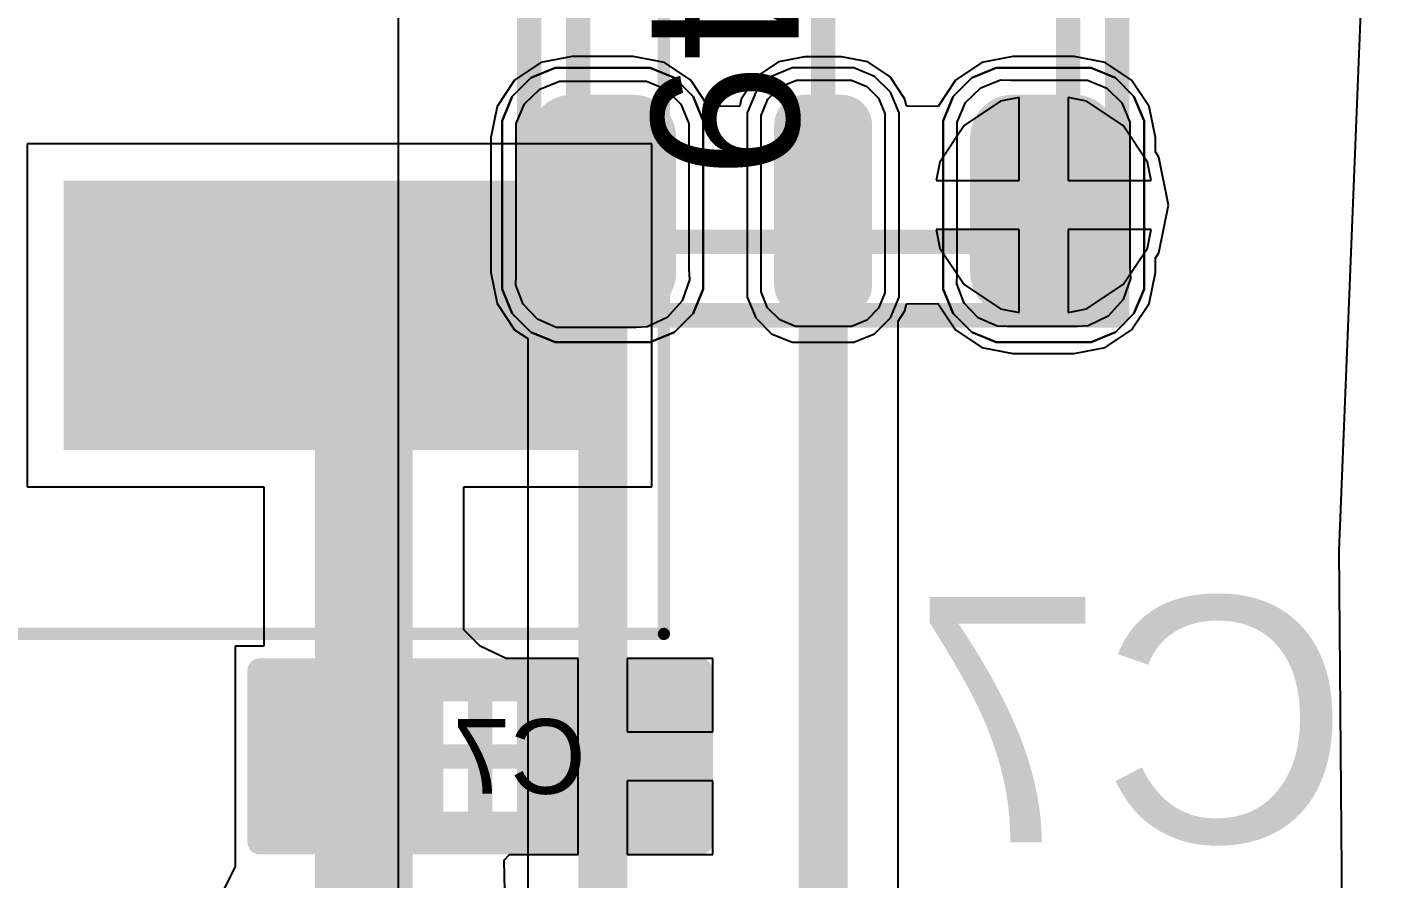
# Model space of a CAD drawing. Header units: inches. Extents: x -27 to 142, y -1 to 42.
# Drawn here: x 69.55 to 75.06, y 18.9 to 22.38 of the extents above; entities that cross this region are included whole.
import ezdxf

# ---------------------------------------------------------------- set-up
doc = ezdxf.new("R2010")
doc.units = ezdxf.units.IN
for name, color, linetype in [('Bottom Layer', 5, 'Continuous'), ('Bottom Overlay', 54, 'Continuous'), ('Bottom Paste', 16, 'Continuous'), ('Bottom Solder', 6, 'Continuous'), ('Mechanical 13', 56, 'Continuous'), ('Mechanical 15', 56, 'Continuous'), ('Mechanical 7', 56, 'Continuous'), ('Top Layer', 1, 'Continuous'), ('Top Overlay', 2, 'Continuous'), ('Top Paste', 8, 'Continuous'), ('Top Solder', 216, 'Continuous'), ('Via Holes', 16, 'Continuous')]:
    doc.layers.add(name, color=color, linetype=linetype)
doc.styles.add('Arial', font='', dxfattribs={"height": 0.2})
doc.styles.get('Arial').set_extended_font_data('Arial')

# ---------------------------------------------------------------- blocks, each defined once
blk = doc.blocks.new('SOT230P700X180_4N_B_757')
at = {"layer": 'Bottom Layer'}
blk.add_hatch(color=5, dxfattribs=at).paths.add_polyline_path([(-1.85, 2.8), (-1.85, 1.8), (-4, 1.8), (-4, 2.8)])
at = {"layer": 'Bottom Paste'}
blk.add_hatch(color=16, dxfattribs=at).paths.add_polyline_path([(-1.85, 2.8), (-1.85, 1.8), (-4, 1.8), (-4, 2.8)])
at = {"layer": 'Bottom Solder'}
blk.add_hatch(color=6, dxfattribs=at).paths.add_polyline_path([(-1.8, 2.85), (-1.8, 1.75), (-4.05, 1.75), (-4.05, 2.85)])
at = {"layer": 'Mechanical 15'}
for points in [[(-4.25, 3.6, 0.05, 0.05, 0), (-4.25, -3.6, 0.05, 0.05, 0)], [(4.25, 3.6, 0.05, 0.05, 0), (-4.25, 3.6, 0.05, 0.05, 0)]]:
    blk.add_lwpolyline(points, format="xyseb", dxfattribs=at)
blk.add_lwpolyline([(-4.2625, 3.6, 0.025, 0.025, 1), (-4.2375, 3.6, 0.025, 0.025, 1)], format="xyseb", close=True, dxfattribs=at)
blk.add_lwpolyline([(-4.2625, 3.6, 0.025, 0.025, 1), (-4.2375, 3.6, 0.025, 0.025, 1)], format="xyseb", close=True, dxfattribs=at)
blk = doc.blocks.new('CAPC1005X04L_B_763')
at = {"layer": 'Bottom Layer'}
for points in [[(-0.2, 0.25), (-0.2, -0.25), (-0.8, -0.25), (-0.8, 0.25)], [(0.8, 0.25), (0.8, -0.25), (0.2, -0.25), (0.2, 0.25)]]:
    blk.add_hatch(color=5, dxfattribs=at).paths.add_polyline_path(points)
at = {"layer": 'Bottom Paste'}
for points in [[(-0.2, 0.25), (-0.2, -0.25), (-0.8, -0.25), (-0.8, 0.25)], [(0.8, 0.25), (0.8, -0.25), (0.2, -0.25), (0.2, 0.25)]]:
    blk.add_hatch(color=16, dxfattribs=at).paths.add_polyline_path(points)
at = {"layer": 'Bottom Solder'}
for points in [[(-0.15, 0.3), (-0.15, -0.3), (-0.85, -0.3), (-0.85, 0.3)], [(0.85, 0.3), (0.85, -0.3), (0.15, -0.3), (0.15, 0.3)]]:
    blk.add_hatch(color=6, dxfattribs=at).paths.add_polyline_path(points)
at = {"layer": 'Mechanical 15'}
for points in [[(0.9, 0.35, 0.1, 0.1, 0), (-0.9, 0.35, 0.1, 0.1, 0)], [(-0.9, 0.35, 0.1, 0.1, 0), (-0.9, -0.35, 0.1, 0.1, 0)], [(0.9, 0.35, 0.1, 0.1, 0), (0.9, -0.35, 0.1, 0.1, 0)], [(0, 0.275, 0.1, 0.1, 0), (0, -0.275, 0.1, 0.1, 0)], [(0.275, 0, 0.1, 0.1, 0), (-0.275, 0, 0.1, 0.1, 0)], [(0.9, -0.35, 0.1, 0.1, 0), (-0.9, -0.35, 0.1, 0.1, 0)]]:
    blk.add_lwpolyline(points, format="xyseb", dxfattribs=at)
for points in [[(-0.925, 0.35, 0.05, 0.05, 1), (-0.875, 0.35, 0.05, 0.05, 1)], [(-0.925, 0.35, 0.05, 0.05, 1), (-0.875, 0.35, 0.05, 0.05, 1)], [(0.875, 0.35, 0.05, 0.05, 1), (0.925, 0.35, 0.05, 0.05, 1)], [(0.875, 0.35, 0.05, 0.05, 1), (0.925, 0.35, 0.05, 0.05, 1)], [(-0.025, 0.275, 0.05, 0.05, 1), (0.025, 0.275, 0.05, 0.05, 1)], [(-0.3, 0, 0.05, 0.05, 1), (-0.25, 0, 0.05, 0.05, 1)], [(0.25, 0, 0.05, 0.05, 1), (0.3, 0, 0.05, 0.05, 1)], [(-0.025, -0.275, 0.05, 0.05, 1), (0.025, -0.275, 0.05, 0.05, 1)], [(-0.925, -0.35, 0.05, 0.05, 1), (-0.875, -0.35, 0.05, 0.05, 1)], [(-0.925, -0.35, 0.05, 0.05, 1), (-0.875, -0.35, 0.05, 0.05, 1)], [(0.875, -0.35, 0.05, 0.05, 1), (0.925, -0.35, 0.05, 0.05, 1)], [(0.875, -0.35, 0.05, 0.05, 1), (0.925, -0.35, 0.05, 0.05, 1)]]:
    blk.add_lwpolyline(points, format="xyseb", close=True, dxfattribs=at)
at = {"layer": 'Mechanical 7'}
for points in [[(-0.525, 0.275, 0.1, 0.1, 0), (-0.525, -0.275, 0.1, 0.1, 0)], [(0.525, 0.275, 0.1, 0.1, 0), (-0.525, 0.275, 0.1, 0.1, 0)], [(0.525, 0.275, 0.1, 0.1, 0), (0.525, -0.275, 0.1, 0.1, 0)], [(0.525, -0.275, 0.1, 0.1, 0), (-0.525, -0.275, 0.1, 0.1, 0)]]:
    blk.add_lwpolyline(points, format="xyseb", dxfattribs=at)
for points in [[(-0.55, 0.275, 0.05, 0.05, 1), (-0.5, 0.275, 0.05, 0.05, 1)], [(-0.55, 0.275, 0.05, 0.05, 1), (-0.5, 0.275, 0.05, 0.05, 1)], [(0.5, 0.275, 0.05, 0.05, 1), (0.55, 0.275, 0.05, 0.05, 1)], [(0.5, 0.275, 0.05, 0.05, 1), (0.55, 0.275, 0.05, 0.05, 1)], [(-0.55, -0.275, 0.05, 0.05, 1), (-0.5, -0.275, 0.05, 0.05, 1)], [(-0.55, -0.275, 0.05, 0.05, 1), (-0.5, -0.275, 0.05, 0.05, 1)], [(0.5, -0.275, 0.05, 0.05, 1), (0.55, -0.275, 0.05, 0.05, 1)], [(0.5, -0.275, 0.05, 0.05, 1), (0.55, -0.275, 0.05, 0.05, 1)]]:
    blk.add_lwpolyline(points, format="xyseb", close=True, dxfattribs=at)
at = {"layer": 'Mechanical 7', "style": 'Arial', "text_generation_flag": 2}
blk.add_text('C7', height=0.3048, rotation=180, dxfattribs=at).set_placement((-0.4318, 0.1524))
blk = doc.blocks.new('APA_RGB_LED_2020_821')
at = {"layer": 'Top Layer'}
h = blk.add_hatch(color=1, dxfattribs=at)
edge = h.paths.add_edge_path()
edge.add_arc((-1.125, 1.025), 0.125, 90, 180)
edge.add_line((-1.25, 1.025), (-1.25, 0.775))
edge.add_arc((-1.125, 0.775), 0.125, 180, 270)
edge.add_line((-1.125, 0.65), (-0.575, 0.65))
edge.add_arc((-0.575, 0.775), 0.125, 270, 360)
edge.add_line((-0.45, 0.775), (-0.45, 1.025))
edge.add_arc((-0.575, 1.025), 0.125, 0, 90)
edge.add_line((-0.575, 1.15), (-1.125, 1.15))
h = blk.add_hatch(color=1, dxfattribs=at)
edge = h.paths.add_edge_path()
edge.add_arc((0.575, 1.025), 0.125, 90, 180)
edge.add_line((0.45, 1.025), (0.45, 0.775))
edge.add_arc((0.575, 0.775), 0.125, 180, 270)
edge.add_line((0.575, 0.65), (1.125, 0.65))
edge.add_arc((1.125, 0.775), 0.125, 270, 360)
edge.add_line((1.25, 0.775), (1.25, 1.025))
edge.add_arc((1.125, 1.025), 0.125, 0, 90)
edge.add_line((1.125, 1.15), (0.575, 1.15))
h = blk.add_hatch(color=1, dxfattribs=at)
edge = h.paths.add_edge_path()
edge.add_arc((-1.175, 0.075), 0.075, 90, 180)
edge.add_line((-1.25, 0.075), (-1.25, -0.075))
edge.add_arc((-1.175, -0.075), 0.075, 180, 270)
edge.add_line((-1.175, -0.15), (-0.525, -0.15))
edge.add_arc((-0.525, -0.075), 0.075, 270, 360)
edge.add_line((-0.45, -0.075), (-0.45, 0.075))
edge.add_arc((-0.525, 0.075), 0.075, 0, 90)
edge.add_line((-0.525, 0.15), (-1.175, 0.15))
h = blk.add_hatch(color=1, dxfattribs=at)
edge = h.paths.add_edge_path()
edge.add_arc((0.525, 0.075), 0.075, 90, 180)
edge.add_line((0.45, 0.075), (0.45, -0.075))
edge.add_arc((0.525, -0.075), 0.075, 180, 270)
edge.add_line((0.525, -0.15), (1.175, -0.15))
edge.add_arc((1.175, -0.075), 0.075, 270, 360)
edge.add_line((1.25, -0.075), (1.25, 0.075))
edge.add_arc((1.175, 0.075), 0.075, 0, 90)
edge.add_line((1.175, 0.15), (0.525, 0.15))
blk.add_hatch(color=1, dxfattribs=at).paths.add_polyline_path([(-1.25, -0.65), (-0.45, -0.65), (-0.45, -1.15), (-1.25, -1.15)])
h = blk.add_hatch(color=1, dxfattribs=at)
edge = h.paths.add_edge_path()
edge.add_arc((0.575, -0.775), 0.125, 90, 180)
edge.add_line((0.45, -0.775), (0.45, -1.025))
edge.add_arc((0.575, -1.025), 0.125, 180, 270)
edge.add_line((0.575, -1.15), (1.125, -1.15))
edge.add_arc((1.125, -1.025), 0.125, 270, 360)
edge.add_line((1.25, -1.025), (1.25, -0.775))
edge.add_arc((1.125, -0.775), 0.125, 0, 90)
edge.add_line((1.125, -0.65), (0.575, -0.65))
at = {"layer": 'Top Paste'}
h = blk.add_hatch(color=8, dxfattribs=at)
edge = h.paths.add_edge_path()
edge.add_arc((-1.125, 1.025), 0.125, 90, 180)
edge.add_line((-1.25, 1.025), (-1.25, 0.775))
edge.add_arc((-1.125, 0.775), 0.125, 180, 270)
edge.add_line((-1.125, 0.65), (-0.575, 0.65))
edge.add_arc((-0.575, 0.775), 0.125, 270, 360)
edge.add_line((-0.45, 0.775), (-0.45, 1.025))
edge.add_arc((-0.575, 1.025), 0.125, 0, 90)
edge.add_line((-0.575, 1.15), (-1.125, 1.15))
h = blk.add_hatch(color=8, dxfattribs=at)
edge = h.paths.add_edge_path()
edge.add_arc((0.575, 1.025), 0.125, 90, 180)
edge.add_line((0.45, 1.025), (0.45, 0.775))
edge.add_arc((0.575, 0.775), 0.125, 180, 270)
edge.add_line((0.575, 0.65), (1.125, 0.65))
edge.add_arc((1.125, 0.775), 0.125, 270, 360)
edge.add_line((1.25, 0.775), (1.25, 1.025))
edge.add_arc((1.125, 1.025), 0.125, 0, 90)
edge.add_line((1.125, 1.15), (0.575, 1.15))
h = blk.add_hatch(color=8, dxfattribs=at)
edge = h.paths.add_edge_path()
edge.add_arc((-1.175, 0.075), 0.075, 90, 180)
edge.add_line((-1.25, 0.075), (-1.25, -0.075))
edge.add_arc((-1.175, -0.075), 0.075, 180, 270)
edge.add_line((-1.175, -0.15), (-0.525, -0.15))
edge.add_arc((-0.525, -0.075), 0.075, 270, 360)
edge.add_line((-0.45, -0.075), (-0.45, 0.075))
edge.add_arc((-0.525, 0.075), 0.075, 0, 90)
edge.add_line((-0.525, 0.15), (-1.175, 0.15))
h = blk.add_hatch(color=8, dxfattribs=at)
edge = h.paths.add_edge_path()
edge.add_arc((0.525, 0.075), 0.075, 90, 180)
edge.add_line((0.45, 0.075), (0.45, -0.075))
edge.add_arc((0.525, -0.075), 0.075, 180, 270)
edge.add_line((0.525, -0.15), (1.175, -0.15))
edge.add_arc((1.175, -0.075), 0.075, 270, 360)
edge.add_line((1.25, -0.075), (1.25, 0.075))
edge.add_arc((1.175, 0.075), 0.075, 0, 90)
edge.add_line((1.175, 0.15), (0.525, 0.15))
blk.add_hatch(color=8, dxfattribs=at).paths.add_polyline_path([(-1.25, -0.65), (-0.45, -0.65), (-0.45, -1.15), (-1.25, -1.15)])
h = blk.add_hatch(color=8, dxfattribs=at)
edge = h.paths.add_edge_path()
edge.add_arc((0.575, -0.775), 0.125, 90, 180)
edge.add_line((0.45, -0.775), (0.45, -1.025))
edge.add_arc((0.575, -1.025), 0.125, 180, 270)
edge.add_line((0.575, -1.15), (1.125, -1.15))
edge.add_arc((1.125, -1.025), 0.125, 270, 360)
edge.add_line((1.25, -1.025), (1.25, -0.775))
edge.add_arc((1.125, -0.775), 0.125, 0, 90)
edge.add_line((1.125, -0.65), (0.575, -0.65))
at = {"layer": 'Top Solder'}
h = blk.add_hatch(color=216, dxfattribs=at)
edge = h.paths.add_edge_path()
edge.add_arc((-1.125, 1.025), 0.175, 90, 180)
edge.add_line((-1.3, 1.025), (-1.3, 0.775))
edge.add_arc((-1.125, 0.775), 0.175, 180, 270)
edge.add_line((-1.125, 0.6), (-0.575, 0.6))
edge.add_arc((-0.575, 0.775), 0.175, 270, 360)
edge.add_line((-0.4, 0.775), (-0.4, 1.025))
edge.add_arc((-0.575, 1.025), 0.175, 0, 90)
edge.add_line((-0.575, 1.2), (-1.125, 1.2))
h = blk.add_hatch(color=216, dxfattribs=at)
edge = h.paths.add_edge_path()
edge.add_arc((0.575, 1.025), 0.175, 90, 180)
edge.add_line((0.4, 1.025), (0.4, 0.775))
edge.add_arc((0.575, 0.775), 0.175, 180, 270)
edge.add_line((0.575, 0.6), (1.125, 0.6))
edge.add_arc((1.125, 0.775), 0.175, 270, 360)
edge.add_line((1.3, 0.775), (1.3, 1.025))
edge.add_arc((1.125, 1.025), 0.175, 0, 90)
edge.add_line((1.125, 1.2), (0.575, 1.2))
h = blk.add_hatch(color=216, dxfattribs=at)
edge = h.paths.add_edge_path()
edge.add_arc((-1.175, 0.075), 0.125, 90, 180)
edge.add_line((-1.3, 0.075), (-1.3, -0.075))
edge.add_arc((-1.175, -0.075), 0.125, 180, 270)
edge.add_line((-1.175, -0.2), (-0.525, -0.2))
edge.add_arc((-0.525, -0.075), 0.125, 270, 360)
edge.add_line((-0.4, -0.075), (-0.4, 0.075))
edge.add_arc((-0.525, 0.075), 0.125, 0, 90)
edge.add_line((-0.525, 0.2), (-1.175, 0.2))
h = blk.add_hatch(color=216, dxfattribs=at)
edge = h.paths.add_edge_path()
edge.add_arc((0.525, 0.075), 0.125, 90, 180)
edge.add_line((0.4, 0.075), (0.4, -0.075))
edge.add_arc((0.525, -0.075), 0.125, 180, 270)
edge.add_line((0.525, -0.2), (1.175, -0.2))
edge.add_arc((1.175, -0.075), 0.125, 270, 360)
edge.add_line((1.3, -0.075), (1.3, 0.075))
edge.add_arc((1.175, 0.075), 0.125, 0, 90)
edge.add_line((1.175, 0.2), (0.525, 0.2))
blk.add_hatch(color=216, dxfattribs=at).paths.add_polyline_path([(-1.3, -0.6), (-0.4, -0.6), (-0.4, -1.2), (-1.3, -1.2)])
h = blk.add_hatch(color=216, dxfattribs=at)
edge = h.paths.add_edge_path()
edge.add_arc((0.575, -0.775), 0.175, 90, 180)
edge.add_line((0.4, -0.775), (0.4, -1.025))
edge.add_arc((0.575, -1.025), 0.175, 180, 270)
edge.add_line((0.575, -1.2), (1.125, -1.2))
edge.add_arc((1.125, -1.025), 0.175, 270, 360)
edge.add_line((1.3, -1.025), (1.3, -0.775))
edge.add_arc((1.125, -0.775), 0.175, 0, 90)
edge.add_line((1.125, -0.6), (0.575, -0.6))
at = {"layer": 'Mechanical 13'}
for points in [[(1, 1, 0.1, 0.1, 0), (-1, 1, 0.1, 0.1, 0)], [(-1, -1, 0.1, 0.1, 0), (-1, 1, 0.1, 0.1, 0)], [(1, -1, 0.1, 0.1, 0), (1, 1, 0.1, 0.1, 0)], [(1, -1, 0.1, 0.1, 0), (-1, -1, 0.1, 0.1, 0)]]:
    blk.add_lwpolyline(points, format="xyseb", dxfattribs=at)
for points in [[(-1.025, 1, 0.05, 0.05, 1), (-0.975, 1, 0.05, 0.05, 1)], [(-1.025, 1, 0.05, 0.05, 1), (-0.975, 1, 0.05, 0.05, 1)], [(0.975, 1, 0.05, 0.05, 1), (1.025, 1, 0.05, 0.05, 1)], [(0.975, 1, 0.05, 0.05, 1), (1.025, 1, 0.05, 0.05, 1)], [(-1.025, -1, 0.05, 0.05, 1), (-0.975, -1, 0.05, 0.05, 1)], [(-1.025, -1, 0.05, 0.05, 1), (-0.975, -1, 0.05, 0.05, 1)], [(0.975, -1, 0.05, 0.05, 1), (1.025, -1, 0.05, 0.05, 1)], [(0.975, -1, 0.05, 0.05, 1), (1.025, -1, 0.05, 0.05, 1)]]:
    blk.add_lwpolyline(points, format="xyseb", close=True, dxfattribs=at)
at = {"layer": 'Mechanical 15'}
for points in [[(-1.3, -1.2, 0.1, 0.1, 0), (-1.3, 1.2, 0.1, 0.1, 0)], [(1.3, 1.2, 0.1, 0.1, 0), (-1.3, 1.2, 0.1, 0.1, 0)], [(1.3, -1.2, 0.1, 0.1, 0), (1.3, 1.2, 0.1, 0.1, 0)], [(0, -0.5, 0.1, 0.1, 0), (0, 0.5, 0.1, 0.1, 0)], [(0.5, 0, 0.1, 0.1, 0), (-0.5, 0, 0.1, 0.1, 0)], [(1.3, -1.2, 0.1, 0.1, 0), (-1.3, -1.2, 0.1, 0.1, 0)]]:
    blk.add_lwpolyline(points, format="xyseb", dxfattribs=at)
for points in [[(-1.325, 1.2, 0.05, 0.05, 1), (-1.275, 1.2, 0.05, 0.05, 1)], [(-1.325, 1.2, 0.05, 0.05, 1), (-1.275, 1.2, 0.05, 0.05, 1)], [(1.275, 1.2, 0.05, 0.05, 1), (1.325, 1.2, 0.05, 0.05, 1)], [(1.275, 1.2, 0.05, 0.05, 1), (1.325, 1.2, 0.05, 0.05, 1)], [(-0.025, 0.5, 0.05, 0.05, 1), (0.025, 0.5, 0.05, 0.05, 1)], [(-0.525, 0, 0.05, 0.05, 1), (-0.475, 0, 0.05, 0.05, 1)], [(0.475, 0, 0.05, 0.05, 1), (0.525, 0, 0.05, 0.05, 1)], [(-0.025, -0.5, 0.05, 0.05, 1), (0.025, -0.5, 0.05, 0.05, 1)], [(-1.325, -1.2, 0.05, 0.05, 1), (-1.275, -1.2, 0.05, 0.05, 1)], [(-1.325, -1.2, 0.05, 0.05, 1), (-1.275, -1.2, 0.05, 0.05, 1)], [(1.275, -1.2, 0.05, 0.05, 1), (1.325, -1.2, 0.05, 0.05, 1)], [(1.275, -1.2, 0.05, 0.05, 1), (1.325, -1.2, 0.05, 0.05, 1)]]:
    blk.add_lwpolyline(points, format="xyseb", close=True, dxfattribs=at)
at = {"layer": 'Top Overlay'}
for p, q in [((-1.3689, 1.1929), (-1.2929, 1.2689)), ((-1.2929, 1.2689), (-1.1937, 1.31)), ((-1.1937, 1.31), (-1.14, 1.31)), ((-1.14, 1.31), (-1.14, 1.31)), ((-1.14, 1.31), (-0.56, 1.31)), ((-0.56, 1.31), (-0.5063, 1.31)), ((-0.5063, 1.31), (-0.4071, 1.2689)), ((-0.4071, 1.2689), (-0.3311, 1.1929)), ((0.3311, 1.1929), (0.4071, 1.2689)), ((0.4071, 1.2689), (0.5063, 1.31)), ((0.5063, 1.31), (0.56, 1.31)), ((0.56, 1.31), (0.56, 1.31)), ((0.56, 1.31), (1.14, 1.31)), ((1.14, 1.31), (1.1937, 1.31)), ((1.1937, 1.31), (1.2929, 1.2689)), ((1.2929, 1.2689), (1.3689, 1.1929)), ((-1.41, 1.0937), (-1.3689, 1.1929)), ((-0.3311, 1.1929), (-0.29, 1.0937)), ((0.29, 1.0937), (0.3311, 1.1929)), ((1.3689, 1.1929), (1.41, 1.0937)), ((-1.41, 1.04), (-1.41, 1.0937)), ((-0.29, 1.0937), (-0.29, 1.04)), ((0.29, 1.04), (0.29, 1.0937)), ((1.41, 1.0937), (1.41, 1.04)), ((-1.41, 0.76), (-1.41, 1.04)), ((-0.29, 1.04), (-0.29, 1.04)), ((-0.29, 1.04), (-0.29, 0.76)), ((0.29, 0.76), (0.29, 1.04)), ((1.41, 1.04), (1.41, 1.04)), ((1.41, 1.04), (1.41, 0.76)), ((-1.41, 0.76), (-1.41, 0.76)), ((-1.41, 0.7063), (-1.41, 0.76)), ((-0.29, 0.76), (-0.29, 0.7063)), ((0.29, 0.76), (0.29, 0.76)), ((0.29, 0.7063), (0.29, 0.76)), ((1.41, 0.76), (1.41, 0.7063)), ((-1.3689, 0.6071), (-1.41, 0.7063)), ((-0.29, 0.7063), (-0.3311, 0.6071)), ((0.3311, 0.6071), (0.29, 0.7063)), ((1.41, 0.7063), (1.3689, 0.6071)), ((-1.2929, 0.5311), (-1.3689, 0.6071)), ((-0.3311, 0.6071), (-0.4071, 0.5311)), ((0.4071, 0.5311), (0.3311, 0.6071)), ((1.3689, 0.6071), (1.2929, 0.5311)), ((-1.1937, 0.49), (-1.2929, 0.5311)), ((-0.4071, 0.5311), (-0.5063, 0.49)), ((0.5063, 0.49), (0.4071, 0.5311)), ((1.2929, 0.5311), (1.1937, 0.49)), ((-1.14, 0.49), (-1.1937, 0.49)), ((-0.56, 0.49), (-1.14, 0.49)), ((-0.5063, 0.49), (-0.56, 0.49)), ((-0.56, 0.49), (-0.56, 0.49)), ((0.56, 0.49), (0.5063, 0.49)), ((1.14, 0.49), (0.56, 0.49)), ((1.1937, 0.49), (1.14, 0.49)), ((1.14, 0.49), (1.14, 0.49)), ((-1.2258, 0.31), (-1.3103, 0.275)), ((-1.18, 0.31), (-1.2258, 0.31)), ((-0.52, 0.31), (-1.18, 0.31)), ((-0.4742, 0.31), (-0.52, 0.31)), ((-0.52, 0.31), (-0.52, 0.31)), ((-0.3897, 0.275), (-0.4742, 0.31)), ((0.4743, 0.31), (0.3897, 0.275)), ((0.52, 0.31), (0.4743, 0.31)), ((1.18, 0.31), (0.52, 0.31)), ((1.2258, 0.31), (1.18, 0.31)), ((1.18, 0.31), (1.18, 0.31)), ((1.3103, 0.275), (1.2258, 0.31)), ((-1.3103, 0.275), (-1.375, 0.2103)), ((-0.325, 0.2103), (-0.3897, 0.275)), ((0.3897, 0.275), (0.325, 0.2103)), ((1.375, 0.2103), (1.3103, 0.275)), ((-1.375, 0.2103), (-1.41, 0.1257)), ((-0.29, 0.1257), (-0.325, 0.2103)), ((0.325, 0.2103), (0.29, 0.1257)), ((1.41, 0.1257), (1.375, 0.2103)), ((-1.41, 0.1257), (-1.41, 0.08)), ((-0.29, 0.08), (-0.29, 0.1257)), ((0.29, 0.1257), (0.29, 0.08)), ((1.41, 0.08), (1.41, 0.1257)), ((-1.41, 0.08), (-1.41, -0.08)), ((-1.41, 0.08), (-1.41, 0.08)), ((-0.29, -0.08), (-0.29, 0.08)), ((0.29, 0.08), (0.29, -0.08)), ((0.29, 0.08), (0.29, 0.08)), ((1.41, -0.08), (1.41, 0.08)), ((-1.41, -0.08), (-1.41, -0.1258)), ((-0.29, -0.1258), (-0.29, -0.08)), ((-0.29, -0.08), (-0.29, -0.08)), ((0.29, -0.08), (0.29, -0.1258)), ((1.41, -0.1258), (1.41, -0.08)), ((1.41, -0.08), (1.41, -0.08)), ((-1.41, -0.1258), (-1.375, -0.2103)), ((-0.325, -0.2103), (-0.29, -0.1258)), ((0.29, -0.1258), (0.325, -0.2103)), ((1.375, -0.2103), (1.41, -0.1258)), ((-1.375, -0.2103), (-1.3103, -0.275)), ((-0.3897, -0.275), (-0.325, -0.2103)), ((0.325, -0.2103), (0.3897, -0.275)), ((1.3103, -0.275), (1.375, -0.2103)), ((-1.3103, -0.275), (-1.2258, -0.31)), ((-0.4742, -0.31), (-0.3897, -0.275)), ((0.3897, -0.275), (0.4743, -0.31)), ((1.2258, -0.31), (1.3103, -0.275)), ((-1.2258, -0.31), (-1.18, -0.31)), ((-1.18, -0.31), (-1.18, -0.31)), ((-1.18, -0.31), (-0.52, -0.31)), ((-0.52, -0.31), (-0.4742, -0.31)), ((0.4743, -0.31), (0.52, -0.31)), ((0.52, -0.31), (0.52, -0.31)), ((0.52, -0.31), (1.18, -0.31)), ((1.18, -0.31), (1.2258, -0.31)), ((-1.41, -1.31), (-1.41, -0.49)), ((-1.41, -0.49), (-0.29, -0.49)), ((-0.29, -0.49), (-0.29, -1.31)), ((0.4071, -0.5311), (0.5063, -0.49)), ((0.5063, -0.49), (0.56, -0.49)), ((0.56, -0.49), (0.56, -0.49)), ((0.56, -0.49), (1.14, -0.49)), ((1.14, -0.49), (1.1937, -0.49)), ((1.1937, -0.49), (1.2929, -0.5311)), ((0.3311, -0.6071), (0.4071, -0.5311)), ((1.2929, -0.5311), (1.3689, -0.6071)), ((0.29, -0.7063), (0.3311, -0.6071)), ((1.3689, -0.6071), (1.41, -0.7063)), ((0.29, -0.76), (0.29, -0.7063)), ((1.41, -0.7063), (1.41, -0.76)), ((0.29, -1.04), (0.29, -0.76)), ((1.41, -0.76), (1.41, -0.76)), ((1.41, -0.76), (1.41, -1.04)), ((0.29, -1.04), (0.29, -1.04)), ((0.29, -1.0937), (0.29, -1.04)), ((1.41, -1.04), (1.41, -1.0937)), ((0.3311, -1.1929), (0.29, -1.0937)), ((1.41, -1.0937), (1.3689, -1.1929)), ((0.4071, -1.2689), (0.3311, -1.1929)), ((1.3689, -1.1929), (1.2929, -1.2689)), ((-0.29, -1.31), (-1.41, -1.31)), ((0.5063, -1.31), (0.4071, -1.2689)), ((0.56, -1.31), (0.5063, -1.31)), ((1.14, -1.31), (0.56, -1.31)), ((1.1937, -1.31), (1.14, -1.31)), ((1.14, -1.31), (1.14, -1.31)), ((1.2929, -1.2689), (1.1937, -1.31))]:
    blk.add_line(p, q, dxfattribs=at)
at = {"layer": 'Mechanical 15', "style": 'Arial'}
blk.add_text('D49', height=0.6, dxfattribs=at).set_placement((-0.8, -0.7))

msp = doc.modelspace()

# ---------------------------------------------------------------- hatches: boundary and pattern name
at = {"layer": 'Bottom Layer'}
h = msp.add_hatch(color=5, dxfattribs=at)
edge = h.paths.add_edge_path()
edge.add_arc((73.7, 21.65), 0.3, 0, 360)
at = {"layer": 'Top Layer'}
h = msp.add_hatch(color=1, dxfattribs=at)
edge = h.paths.add_edge_path()
edge.add_arc((73.7, 21.65), 0.3, 0, 360)
at = {"layer": 'Via Holes'}
h = msp.add_hatch(color=7, dxfattribs=at)
edge = h.paths.add_edge_path()
edge.add_arc((73.7, 21.65), 0.15, 0, 360)

# ---------------------------------------------------------------- linework, layer by layer
at = {"layer": 'Bottom Layer'}
for p, q in [((73.5244, 22.0739), (73.3756, 21.9744)), ((73.6, 22.0889), (73.5244, 22.0739)), ((73.6, 21.75), (73.6, 22.0889)), ((73.8756, 22.0739), (73.8, 22.0889)), ((73.8, 22.0889), (73.8, 21.75)), ((74.0244, 21.9744), (73.8756, 22.0739)), ((73.3756, 21.9744), (73.2761, 21.8256)), ((74.1239, 21.8256), (74.0244, 21.9744)), ((72.1, 21.9), (69.55, 21.9)), ((69.55, 21.9), (69.55, 20.5)), ((72.1, 20.5), (72.1, 21.9)), ((73.2761, 21.8256), (73.2611, 21.75)), ((74.1389, 21.75), (74.1239, 21.8256)), ((73.2611, 21.75), (73.6, 21.75)), ((73.8, 21.75), (74.1389, 21.75)), ((73.6, 21.55), (73.2611, 21.55)), ((73.2611, 21.55), (73.2761, 21.4744)), ((73.6, 21.2111), (73.6, 21.55)), ((74.1389, 21.55), (73.8, 21.55)), ((73.8, 21.55), (73.8, 21.2111)), ((74.1239, 21.4744), (74.1389, 21.55)), ((73.2761, 21.4744), (73.3756, 21.3256)), ((74.0244, 21.3256), (74.1239, 21.4744)), ((73.3756, 21.3256), (73.5244, 21.2261)), ((73.8756, 21.2261), (74.0244, 21.3256)), ((73.5244, 21.2261), (73.6, 21.2111)), ((73.8, 21.2111), (73.8756, 21.2261)), ((69.55, 20.5), (70.5172, 20.5)), ((70.5172, 20.5), (70.5172, 19.85)), ((71.3328, 19.9172), (71.3328, 20.5)), ((71.3328, 20.5), (72.1, 20.5)), ((71.4, 19.85), (71.3328, 19.9172)), ((70.5172, 19.85), (70.4, 19.85)), ((70.4, 19.85), (70.4, 18.95)), ((71.5063, 19.8), (71.4, 19.85)), ((71.8, 19.8), (71.5063, 19.8)), ((71.8, 19.4), (71.8, 19.8)), ((72.35, 19.8), (72, 19.8)), ((72, 19.8), (72, 19.5)), ((72.35, 19.5), (72.35, 19.8)), ((72, 19.5), (72.35, 19.5)), ((71.8, 19), (71.8, 19.4)), ((72.35, 19.3), (72, 19.3)), ((72, 19.3), (72, 19)), ((72.35, 19), (72.35, 19.3)), ((71.4973, 18.977), (71.519, 19)), ((71.5, 18.85), (71.4973, 18.977)), ((71.519, 19), (71.8, 19)), ((72, 19), (72.35, 19)), ((70.4, 18.95), (70.35, 18.85))]:
    msp.add_line(p, q, dxfattribs=at)
for points in [[(70.825, 21.2, 0.4, 0.4, 0), (70.925, 21.1, 0.4, 0.4, 0)], [(70.925, 18.25, 0.4, 0.4, 0), (70.925, 21.1, 0.4, 0.4, 0)]]:
    msp.add_lwpolyline(points, format="xyseb", dxfattribs=at)
for points in [[(70.725, 21.2, 0.2, 0.2, 1), (70.925, 21.2, 0.2, 0.2, 1)], [(70.825, 21.1, 0.2, 0.2, 1), (71.025, 21.1, 0.2, 0.2, 1)], [(70.825, 21.1, 0.2, 0.2, 1), (71.025, 21.1, 0.2, 0.2, 1)]]:
    msp.add_lwpolyline(points, format="xyseb", close=True, dxfattribs=at)
at = {"layer": 'Top Layer'}
for p, q in [((71.6482, 22.2311), (71.5407, 22.1593)), ((71.775, 22.2564), (71.6482, 22.2311)), ((72.025, 22.2564), (71.775, 22.2564)), ((72.1518, 22.2311), (72.025, 22.2564)), ((72.2593, 22.1593), (72.1518, 22.2311)), ((72.6177, 22.234), (72.5267, 22.1733)), ((72.725, 22.2554), (72.6177, 22.234)), ((72.875, 22.2554), (72.725, 22.2554)), ((72.9823, 22.234), (72.875, 22.2554)), ((73.0733, 22.1733), (72.9823, 22.234)), ((73.4482, 22.2311), (73.3407, 22.1593)), ((73.575, 22.2564), (73.4482, 22.2311)), ((73.825, 22.2564), (73.575, 22.2564)), ((73.9518, 22.2311), (73.825, 22.2564)), ((74.0593, 22.1593), (73.9518, 22.2311)), ((71.5407, 22.1593), (71.4689, 22.0518)), ((72.3306, 22.0527), (72.2593, 22.1593)), ((72.5267, 22.1733), (72.466, 22.0823)), ((73.134, 22.0823), (73.0733, 22.1733)), ((73.3407, 22.1593), (73.2694, 22.0527)), ((74.1311, 22.0518), (74.0593, 22.1593)), ((71.4689, 22.0518), (71.4436, 21.925)), ((72.3348, 22.0519), (72.3306, 22.0527)), ((72.4603, 22.0537), (72.3348, 22.0519)), ((72.466, 22.0823), (72.4603, 22.0537)), ((73.1397, 22.0537), (73.134, 22.0823)), ((73.2652, 22.0519), (73.1397, 22.0537)), ((73.2694, 22.0527), (73.2652, 22.0519)), ((74.1564, 21.925), (74.1311, 22.0518)), ((71.4436, 21.925), (71.4436, 21.375)), ((74.1564, 21.867), (74.1564, 21.925)), ((74.171, 21.8451), (74.1564, 21.867)), ((74.2098, 21.65), (74.171, 21.8451)), ((74.171, 21.4549), (74.2098, 21.65)), ((74.1564, 21.433), (74.171, 21.4549)), ((74.1564, 21.375), (74.1564, 21.433)), ((71.4436, 21.375), (71.4689, 21.2482)), ((74.1311, 21.2482), (74.1564, 21.375)), ((71.4689, 21.2482), (71.5407, 21.1407)), ((73.1059, 21.1755), (73.134, 21.2177)), ((73.134, 21.2177), (73.1397, 21.2463)), ((73.1397, 21.2463), (73.2652, 21.2481)), ((73.2652, 21.2481), (73.2694, 21.2473)), ((73.2694, 21.2473), (73.3407, 21.1407)), ((74.0593, 21.1407), (74.1311, 21.2482)), ((73.1059, 16.4912), (73.1059, 21.1755)), ((71.5407, 21.1407), (71.5941, 21.105)), ((73.3407, 21.1407), (73.4482, 21.0689)), ((73.9518, 21.0689), (74.0593, 21.1407)), ((71.5941, 21.105), (71.5941, 16.6167)), ((73.4482, 21.0689), (73.575, 21.0436)), ((73.825, 21.0436), (73.9518, 21.0689)), ((73.575, 21.0436), (73.825, 21.0436))]:
    msp.add_line(p, q, dxfattribs=at)
for points in [[(71.9, 16.0167, 0.2, 0.2, 0), (71.9, 21.65, 0.2, 0.2, 0)], [(72.8, 16.0167, 0.2, 0.2, 0), (72.8, 21.65, 0.2, 0.2, 0)]]:
    msp.add_lwpolyline(points, format="xyseb", dxfattribs=at)
for points in [[(71.85, 21.65, 0.1, 0.1, 1), (71.95, 21.65, 0.1, 0.1, 1)], [(72.75, 21.65, 0.1, 0.1, 1), (72.85, 21.65, 0.1, 0.1, 1)]]:
    msp.add_lwpolyline(points, format="xyseb", close=True, dxfattribs=at)
at = {"layer": 'Top Overlay'}
for p, q in [((71.0671, 7.8965), (71.0671, 29.4965)), ((75.0609, 24.1061), (74.9049, 20.2409)), ((71.7063, 22.21), (71.6071, 22.1689)), ((72.0937, 22.21), (71.7063, 22.21)), ((72.1929, 22.1689), (72.0937, 22.21)), ((72.6742, 22.21), (72.5897, 22.175)), ((72.9257, 22.21), (72.6742, 22.21)), ((73.0103, 22.175), (72.9257, 22.21)), ((73.5063, 22.21), (73.4071, 22.1689)), ((73.8937, 22.21), (73.5063, 22.21)), ((73.9929, 22.1689), (73.8937, 22.21)), ((71.6071, 22.1689), (71.5311, 22.0929)), ((71.6431, 22.1233), (71.7235, 22.1555)), ((71.7235, 22.1555), (71.7667, 22.1549)), ((71.7667, 22.1549), (71.7667, 22.155)), ((71.7667, 22.155), (72.0367, 22.155)), ((72.0367, 22.155), (72.0795, 22.155)), ((72.0795, 22.155), (72.1585, 22.1223)), ((72.2689, 22.0929), (72.1929, 22.1689)), ((72.5897, 22.175), (72.525, 22.1103)), ((72.6247, 22.1326), (72.6909, 22.16)), ((72.6909, 22.16), (72.7267, 22.16)), ((72.7267, 22.16), (72.7267, 22.16)), ((72.7267, 22.16), (72.8817, 22.16)), ((72.8817, 22.16), (72.9155, 22.16)), ((72.9155, 22.16), (72.978, 22.1341)), ((73.075, 22.1103), (73.0103, 22.175)), ((73.4071, 22.1689), (73.3311, 22.0929)), ((73.4431, 22.1283), (73.5235, 22.1605)), ((73.5235, 22.1605), (73.5667, 22.1599)), ((73.5667, 22.1599), (73.5667, 22.16)), ((73.5667, 22.16), (73.8367, 22.16)), ((73.8367, 22.16), (73.8795, 22.16)), ((73.8795, 22.16), (73.9585, 22.1273)), ((74.0689, 22.0929), (73.9929, 22.1689)), ((71.5812, 22.0628), (71.6431, 22.1233)), ((72.1585, 22.1223), (72.219, 22.0618)), ((72.525, 22.1103), (72.49, 22.0257)), ((72.5741, 22.082), (72.6247, 22.1326)), ((72.978, 22.1341), (73.0258, 22.0863)), ((73.11, 22.0257), (73.075, 22.1103)), ((73.3812, 22.0678), (73.4431, 22.1283)), ((73.9585, 22.1273), (74.019, 22.0668)), ((71.5311, 22.0929), (71.49, 21.9937)), ((71.5472, 21.9833), (71.5812, 22.0628)), ((72.219, 22.0618), (72.2517, 21.9828)), ((72.31, 21.9937), (72.2689, 22.0929)), ((72.5467, 22.0158), (72.5741, 22.082)), ((73.0258, 22.0863), (73.0517, 22.0238)), ((73.3311, 22.0929), (73.29, 21.9937)), ((73.3472, 21.9883), (73.3812, 22.0678)), ((74.019, 22.0668), (74.0517, 21.9878)), ((74.11, 21.9937), (74.0689, 22.0929)), ((71.49, 21.9937), (71.49, 21.94)), ((72.31, 21.94), (72.31, 21.9937)), ((72.49, 22.0257), (72.49, 21.98)), ((72.5467, 21.98), (72.5467, 22.0158)), ((73.0517, 22.0238), (73.0517, 21.99)), ((73.0517, 21.99), (73.0517, 21.99)), ((73.0517, 21.99), (73.0517, 21.325)), ((73.11, 21.98), (73.11, 22.0257)), ((73.29, 21.9937), (73.29, 21.94)), ((74.11, 21.94), (74.11, 21.9937)), ((71.49, 21.94), (71.49, 21.36)), ((71.5467, 21.94), (71.5472, 21.9833)), ((71.5467, 21.365), (71.5467, 21.94)), ((72.2517, 21.9828), (72.2517, 21.94)), ((72.2517, 21.94), (72.2517, 21.94)), ((72.2517, 21.94), (72.2517, 21.39)), ((72.31, 21.36), (72.31, 21.94)), ((72.49, 21.98), (72.49, 21.32)), ((72.5467, 21.33), (72.5467, 21.98)), ((73.11, 21.32), (73.11, 21.98)), ((73.29, 21.94), (73.29, 21.36)), ((73.3467, 21.945), (73.3472, 21.9883)), ((73.3467, 21.37), (73.3467, 21.945)), ((74.0517, 21.9878), (74.0517, 21.945)), ((74.0517, 21.945), (74.0517, 21.945)), ((74.0517, 21.945), (74.0517, 21.395)), ((74.11, 21.36), (74.11, 21.94)), ((72.2517, 21.39), (72.2542, 21.3447)), ((74.0517, 21.395), (74.0542, 21.3497)), ((71.49, 21.36), (71.49, 21.3063)), ((71.5457, 21.3232), (71.5467, 21.365)), ((71.5467, 21.365), (71.5467, 21.365)), ((72.2542, 21.3447), (72.2242, 21.2592)), ((72.31, 21.3063), (72.31, 21.36)), ((72.5467, 21.2952), (72.5467, 21.33)), ((72.5467, 21.33), (72.5467, 21.33)), ((73.29, 21.36), (73.29, 21.3063)), ((73.3457, 21.3282), (73.3467, 21.37)), ((73.3759, 21.2503), (73.3457, 21.3282)), ((73.3467, 21.37), (73.3467, 21.37)), ((74.0542, 21.3497), (74.0242, 21.2642)), ((74.11, 21.3063), (74.11, 21.36)), ((71.49, 21.3063), (71.5311, 21.2071)), ((71.5759, 21.2453), (71.5457, 21.3232)), ((72.2689, 21.2071), (72.31, 21.3063)), ((72.49, 21.32), (72.49, 21.2742)), ((72.49, 21.2742), (72.525, 21.1897)), ((72.5733, 21.2309), (72.5467, 21.2952)), ((73.0517, 21.2912), (73.0258, 21.2287)), ((73.0517, 21.325), (73.0517, 21.2912)), ((73.075, 21.1897), (73.11, 21.2742)), ((73.11, 21.2742), (73.11, 21.32)), ((73.29, 21.3063), (73.3311, 21.2071)), ((74.0689, 21.2071), (74.11, 21.3063)), ((71.6335, 21.1848), (71.5759, 21.2453)), ((72.2242, 21.2592), (72.1637, 21.1917)), ((72.6226, 21.1816), (72.5733, 21.2309)), ((73.0258, 21.2287), (72.978, 21.1809)), ((73.4335, 21.1898), (73.3759, 21.2503)), ((74.0242, 21.2642), (73.9637, 21.1967)), ((71.5311, 21.2071), (71.6071, 21.1311)), ((71.7099, 21.151), (71.6335, 21.1848)), ((72.1637, 21.1917), (72.082, 21.1525)), ((72.1929, 21.1311), (72.2689, 21.2071)), ((72.525, 21.1897), (72.5897, 21.125)), ((72.6869, 21.155), (72.6226, 21.1816)), ((72.978, 21.1809), (72.9155, 21.155)), ((73.0103, 21.125), (73.075, 21.1897)), ((73.3311, 21.2071), (73.4071, 21.1311)), ((73.5099, 21.156), (73.4335, 21.1898)), ((73.9637, 21.1967), (73.882, 21.1575)), ((73.9929, 21.1311), (74.0689, 21.2071)), ((71.6071, 21.1311), (71.7063, 21.09)), ((71.7517, 21.15), (71.7099, 21.151)), ((72.0367, 21.15), (71.7517, 21.15)), ((72.082, 21.1525), (72.0367, 21.15)), ((72.0367, 21.15), (72.0367, 21.15)), ((72.0937, 21.09), (72.1929, 21.1311)), ((72.5897, 21.125), (72.6742, 21.09)), ((72.7217, 21.155), (72.6869, 21.155)), ((72.8817, 21.155), (72.7217, 21.155)), ((72.9155, 21.155), (72.8817, 21.155)), ((72.8817, 21.155), (72.8817, 21.155)), ((72.9257, 21.09), (73.0103, 21.125)), ((73.4071, 21.1311), (73.5063, 21.09)), ((73.5517, 21.155), (73.5099, 21.156)), ((73.8367, 21.155), (73.5517, 21.155)), ((73.882, 21.1575), (73.8367, 21.155)), ((73.8367, 21.155), (73.8367, 21.155)), ((73.8937, 21.09), (73.9929, 21.1311)), ((71.7063, 21.09), (72.0937, 21.09)), ((72.6742, 21.09), (72.9257, 21.09)), ((73.5063, 21.09), (73.8937, 21.09)), ((74.9049, 20.2409), (74.9487, 15.3299))]:
    msp.add_line(p, q, dxfattribs=at)

# ---------------------------------------------------------------- block references
for name, p, rotation in [('SOT230P700X180_4N_B_757', (67.9, 23.5), 180), ('APA_RGB_LED_2020_821', (72.8, 22.5), 270), ('CAPC1005X04L_B_763', (71.4, 19.4), 180)]:
    msp.add_blockref(name, p, dxfattribs=dict(rotation=rotation))

# ---------------------------------------------------------------- texts
at = {"layer": 'Bottom Overlay', "style": 'Arial', "text_generation_flag": 2}
msp.add_text('C7', height=1, dxfattribs=at).set_placement((74.95, 19.05))

doc.saveas('drawing.dxf')
